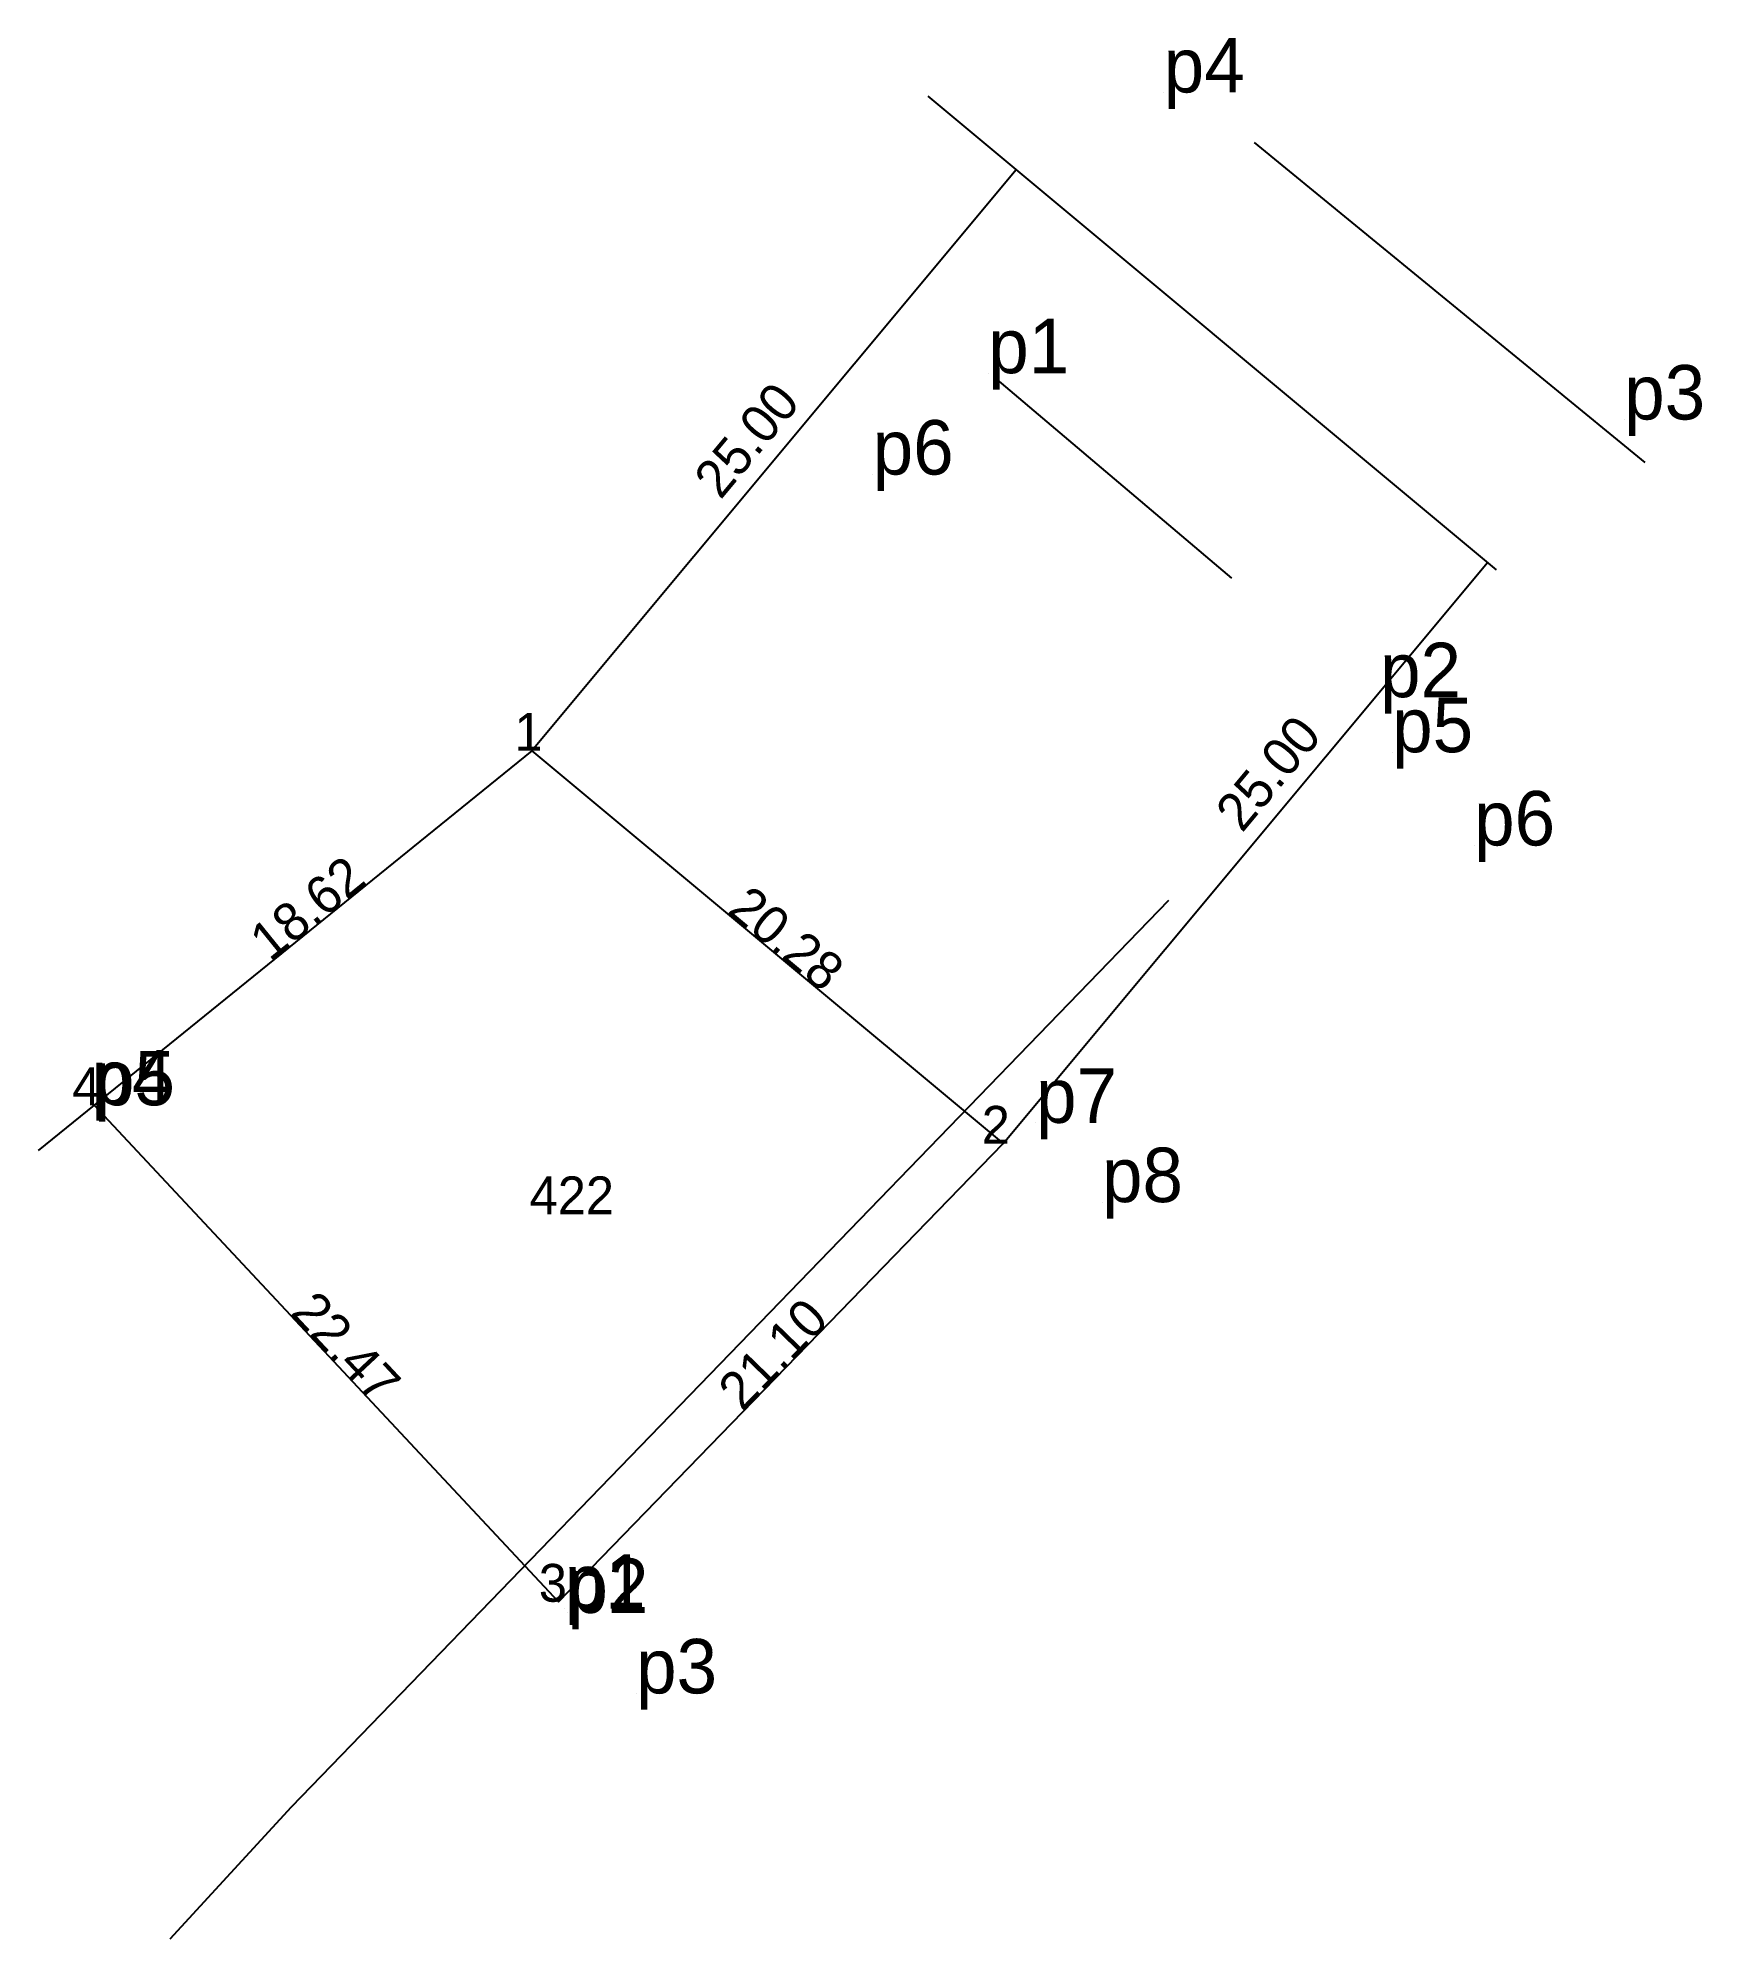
# Model space of a CAD drawing. Extents: x 540604.6 to 540659.6, y 1836075 to 1836137.8.
import ezdxf

# ---------------------------------------------------------------- set-up
doc = ezdxf.new("R2010")
doc.units = 0
for name, color, linetype in [('Level 1', 7, 'Continuous'), ('Level 12', 7, 'Continuous'), ('Level 2', 7, 'Continuous'), ('Level 22', 7, 'Continuous'), ('Level 36', 7, 'Continuous'), ('Level 6', 7, 'Continuous'), ('Level 63', 7, 'Continuous'), ('Level 7', 7, 'Continuous'), ('Level 9', 7, 'Continuous')]:
    doc.layers.add(name, color=color, linetype=linetype)

msp = doc.modelspace()

# ---------------------------------------------------------------- linework, layer by layer
at = {"layer": 'Level 2'}
msp.add_lwpolyline([(540621.765, 1836086.097), (540636.461, 1836101.243)], dxfattribs=at)
at = {"layer": 'Level 22'}
msp.add_line((540644.76, 1836134.34), (540657.67, 1836123.76), dxfattribs=at)
msp.add_lwpolyline([(540644.02, 1836119.93), (540636.26, 1836126.5)], dxfattribs=at)
at = {"layer": 'Level 36'}
for p, q in [((540633.971, 1836135.865), (540652.755, 1836120.207)), ((540620.879, 1836114.232), (540636.461, 1836101.243)), ((540606.412, 1836102.513), (540621.765, 1836086.097))]:
    msp.add_line(p, q, dxfattribs=at)
at = {"layer": 'Level 6'}
msp.add_lwpolyline([(540608.925, 1836074.952), (540612.939, 1836079.317), (540641.943, 1836109.287)], dxfattribs=at)
at = {"layer": 'Level 63'}
for p, q in [((540636.89, 1836133.43), (540620.88, 1836114.23)), ((540652.47, 1836120.44), (540636.46, 1836101.24))]:
    msp.add_line(p, q, dxfattribs=at)
at = {"layer": 'Level 7'}
for p, q in [((540641.769, 1836135.988), (540641.769, 1836135.988)), ((540635.973, 1836126.712), (540635.973, 1836126.712)), ((540656.989, 1836125.184), (540656.989, 1836125.184)), ((540632.149, 1836123.361), (540632.149, 1836123.361)), ((540648.918, 1836116.001), (540648.918, 1836116.001)), ((540649.317, 1836114.179), (540649.317, 1836114.179)), ((540652.026, 1836111.1), (540652.026, 1836111.1)), ((540606.328, 1836102.54), (540606.328, 1836102.54)), ((540606.412, 1836102.513), (540606.412, 1836102.513)), ((540637.546, 1836101.928), (540637.546, 1836101.928)), ((540639.732, 1836099.313), (540639.732, 1836099.313)), ((540621.973, 1836085.874), (540621.973, 1836085.874)), ((540622.059, 1836085.734), (540622.059, 1836085.734)), ((540624.329, 1836083.072), (540624.329, 1836083.072))]:
    msp.add_line(p, q, dxfattribs=at)
at = {"layer": 'Level 9'}
msp.add_line((540620.879, 1836114.232), (540604.561, 1836101.013), dxfattribs=at)

# ---------------------------------------------------------------- texts
at = {"layer": 'Level 1'}
msp.add_text('422', height=1.25, dxfattribs=at).set_placement((540620.81, 1836098.91))
at = {"layer": 'Level 12'}
for s, p in [('p4', (540641.77, 1836135.99)), ('p1', (540635.97, 1836126.71)), ('p3', (540656.99, 1836125.18)), ('p6', (540632.15, 1836123.36)), ('p2', (540648.92, 1836116)), ('p5', (540649.32, 1836114.18)), ('p6', (540652.03, 1836111.1)), ('p4', (540606.33, 1836102.54)), ('p5', (540606.41, 1836102.51)), ('p7', (540637.55, 1836101.93)), ('p8', (540639.73, 1836099.31)), ('p1', (540621.97, 1836085.87)), ('p2', (540622.06, 1836085.73)), ('p3', (540624.33, 1836083.07))]:
    msp.add_text(s, height=1.8, dxfattribs=at).set_placement(p)
at = {"layer": 'Level 63'}
for s, rotation, p in [('25.00', 50.17682, (540627.12, 1836122.5)), ('25.00', 50.17682, (540644.36, 1836111.49)), ('18.62', 39.0058, (540612.23, 1836107.23)), ('20.28', 320.17996, (540627.3, 1836108.89)), ('22.47', 313.08844, (540612.86, 1836095.62)), ('21.10', 45.84478, (540627.84, 1836092.36))]:
    msp.add_text(s, height=1.25, rotation=rotation, dxfattribs=at).set_placement(p)
for s, p in [(' 1', (540619.84, 1836114.23)), (' 4', (540605.23, 1836102.51)), (' 2', (540635.29, 1836101.24)), (' 3', (540620.65, 1836086.1))]:
    msp.add_text(s, height=1.25, dxfattribs=at).set_placement(p)

doc.saveas('drawing.dxf')
